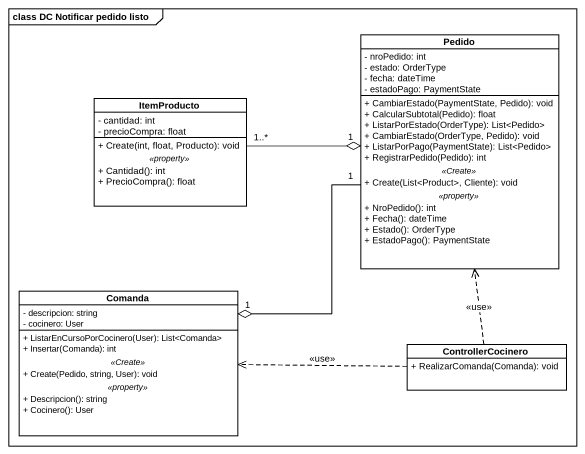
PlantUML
@startuml
mainframe class DC Notificar pedido listo
hide circle
hide empty members
skinparam classAttributeIconSize 0
class Pedido {
  - nroPedido: int
  - estado: OrderType
  - fecha: dateTime
  - estadoPago: PaymentState
  --
  + CambiarEstado(PaymentState, Pedido): void
  + CalcularSubtotal(Pedido): float
  + ListarPorEstado(OrderType): List<Pedido>
  + CambiarEstado(OrderType, Pedido): void
  + ListarPorPago(PaymentState): List<Pedido>
  + RegistrarPedido(Pedido): int
  .. <<Create>> ..
  + Create(List<Product>, Cliente): void
  .. <<property>> ..
  + NroPedido(): int
  + Fecha(): dateTime
  + Estado(): OrderType
  + EstadoPago(): PaymentState
}
class ItemProducto {
  - cantidad: int
  - precioCompra: float
  --
  + Create(int, float, Producto): void
  .. <<property>> ..
  + Cantidad(): int
  + PrecioCompra(): float
}
class Comanda {
  - descripcion: string
  - cocinero: User
  --
  + ListarEnCursoPorCocinero(User): List<Comanda>
  + Insertar(Comanda): int
  .. <<Create>> ..
  + Create(Pedido, string, User): void
  .. <<property>> ..
  + Descripcion(): string
  + Cocinero(): User
}
class ControllerCocinero {
  + RealizarComanda(Comanda): void
}
Pedido "1" --o "1" Comanda
ItemProducto "1..*" -right-o "1" Pedido
ControllerCocinero .up.> Pedido : <<use>>
ControllerCocinero .left.> Comanda : <<use>>
@enduml
